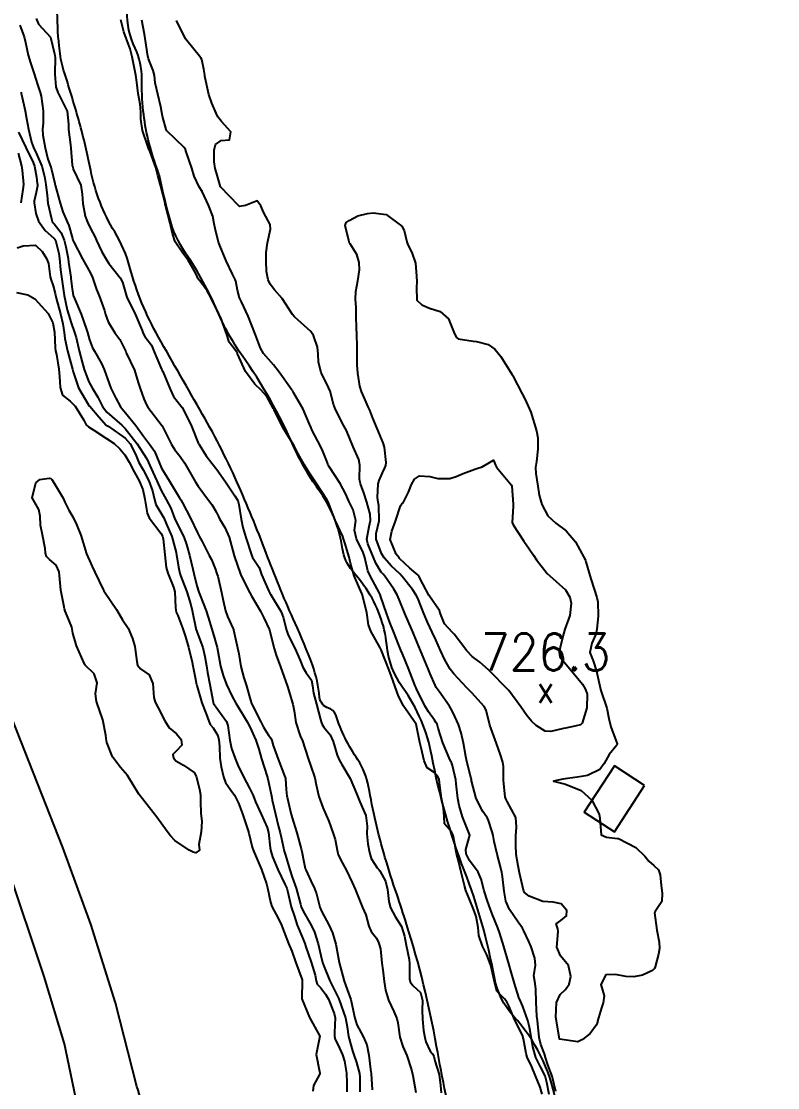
# Model space of a CAD drawing. Header units: metres. Extents: x 318500 to 325275, y 7408834 to 7428799.
# Drawn here: x 322122 to 322204.1, y 7417713.9 to 7417829.7 of the extents above; entities that cross this region are included whole.
import ezdxf
from ezdxf.enums import TextEntityAlignment as Align

# ---------------------------------------------------------------- set-up
doc = ezdxf.new("R2010")
doc.units = ezdxf.units.M
doc.header["$MEASUREMENT"] = 0
for name, color, linetype in [('Curvas de Nivel 1m', 11, 'Continuous'), ('Curvas de Nivel 5m', 15, 'Continuous'), ('Edificações', 30, 'Continuous'), ('Hidrografia', 140, 'Continuous'), ('Linha Férrea', 20, 'Continuous'), ('Pontos Cotados', 45, 'Continuous'), ('Vias Primárias', 230, 'Continuous')]:
    doc.layers.add(name, color=color, linetype=linetype)
doc.styles.add('Style-STANDARD', font='STANDARD.shx')

# ---------------------------------------------------------------- blocks, each defined once
blk = doc.blocks.new('ELVTXT_21')
at = {"layer": 'Pontos Cotados', "linetype": 'Continuous', "style": 'Style-STANDARD'}
for s, height, p in [('726.3', 4, (0, 4)), ('x', 3, (0, 0))]:
    blk.add_text(s, height=height, dxfattribs=at).set_placement(p, align=Align.MIDDLE_CENTER)

msp = doc.modelspace()

# ---------------------------------------------------------------- linework, layer by layer
at = {"layer": 'Curvas de Nivel 1m', "flags": 128}
for points, elevation in [([(322121.83, 7417829.26), (322122.27, 7417828), (322122.42, 7417827.38), (322122.71, 7417826), (322122.96, 7417825.18), (322123.37, 7417823.99), (322123.74, 7417822.83), (322124.02, 7417821.98), (322124.13, 7417821.57), (322124.36, 7417819.97), (322124.34, 7417818.63), (322124.29, 7417817.97), (322124.32, 7417817.32), (322124.55, 7417815.97), (322124.85, 7417814.74), (322125.14, 7417813.96), (322125.25, 7417813.59), (322125.6, 7417812.08), (322125.63, 7417811.98), (322125.64, 7417811.95), (322125.65, 7417811.9), (322126.19, 7417809.94), (322126.48, 7417809.01), (322126.95, 7417807.93), (322127.12, 7417807.51), (322127.52, 7417806.13), (322127.58, 7417805.92), (322127.65, 7417805.78), (322128.61, 7417803.91), (322129.47, 7417802.37), (322129.69, 7417801.9), (322130.14, 7417800.59), (322130.43, 7417799.89), (322131, 7417798.29), (322131.13, 7417797.87), (322131.4, 7417797.06), (322132.12, 7417795.86), (322132.66, 7417795.14), (322133.31, 7417793.84), (322133.36, 7417793.72), (322134.27, 7417791.83), (322134.67, 7417790.47), (322134.86, 7417789.82), (322135.29, 7417788.7), (322135.55, 7417788.08), (322135.71, 7417787.81), (322137.25, 7417785.79), (322138.26, 7417783.77), (322138.64, 7417783.19), (322139.21, 7417782.46), (322139.68, 7417781.76), (322140.42, 7417780.51), (322140.85, 7417779.74), (322141.16, 7417779.25), (322142.3, 7417777.72), (322142.65, 7417777.23), (322143.13, 7417776.44), (322143.36, 7417775.94), (322143.48, 7417775.7), (322144.06, 7417774.75), (322144.54, 7417773.69), (322145.06, 7417771.68), (322145.77, 7417769.67), (322146.49, 7417768.2), (322146.77, 7417767.66), (322147, 7417767.25), (322147.94, 7417765.65), (322148.28, 7417764.94), (322148.91, 7417763.63), (322148.96, 7417763.46), (322149.41, 7417761.62), (322149.64, 7417760.9), (322150.09, 7417759.61), (322150.31, 7417759.02), (322150.84, 7417757.6), (322150.88, 7417757.49), (322151.43, 7417755.59), (322151.58, 7417754.85), (322151.76, 7417753.59), (322152.24, 7417752.15), (322152.48, 7417751.58), (322152.79, 7417750.7), (322153.16, 7417749.57), (322153.36, 7417748.97), (322153.82, 7417747.56), (322153.99, 7417746.82), (322154.27, 7417745.56), (322154.7, 7417744.37), (322155.07, 7417743.54), (322155.34, 7417742.89), (322155.83, 7417741.53), (322156.02, 7417740.89), (322156.3, 7417739.53), (322156.38, 7417739.26), (322156.63, 7417738.73), (322157.25, 7417737.51), (322157.9, 7417736.21), (322158.22, 7417735.5), (322158.58, 7417734.58), (322159.01, 7417733.49), (322159.35, 7417732.69), (322159.7, 7417731.48), (322159.95, 7417730.9), (322160.52, 7417730.16), (322160.74, 7417729.7), (322160.83, 7417729.47), (322160.96, 7417729.01), (322161.11, 7417727.46), (322161.2, 7417726.73), (322161.37, 7417725.46), (322161.5, 7417724.52), (322161.84, 7417723.45), (322162.41, 7417722.23), (322162.72, 7417721.44), (322162.83, 7417721), (322163.04, 7417719.43), (322163.37, 7417718.42), (322163.81, 7417717.43), (322164.33, 7417715.88), (322164.43, 7417715.42), (322164.45, 7417715.28), (322164.78, 7417713.41)], 722), ([(322123.57, 7417829.98), (322123.83, 7417829.38), (322125.13, 7417827.96), (322125.59, 7417826.15), (322125.62, 7417825.95), (322125.64, 7417825.81), (322125.6, 7417823.95), (322125.74, 7417822.58), (322125.93, 7417821.95), (322126.21, 7417821.45), (322126.94, 7417819.94), (322127.08, 7417818.54), (322127.08, 7417817.94), (322127.31, 7417816.27), (322127.35, 7417815.92), (322127.48, 7417814.07), (322127.52, 7417813.92), (322127.55, 7417813.85), (322127.62, 7417813.63), (322128.43, 7417811.91), (322128.58, 7417810.91), (322128.65, 7417809.91), (322128.91, 7417808.54), (322129.15, 7417807.9), (322129.53, 7417807.13), (322129.95, 7417806.32), (322130.15, 7417805.89), (322130.73, 7417804.66), (322131.17, 7417803.87), (322131.48, 7417803.42), (322132.71, 7417801.85), (322132.97, 7417801.36), (322133.4, 7417799.84), (322133.44, 7417799.75), (322134.37, 7417797.83), (322135.09, 7417796.12), (322135.19, 7417795.82), (322135.38, 7417795.47), (322136.11, 7417794.55), (322136.41, 7417793.8), (322137.2, 7417791.93), (322137.27, 7417791.79), (322137.33, 7417791.69), (322138.12, 7417789.78), (322138.5, 7417788.98), (322139.28, 7417787.95), (322139.43, 7417787.76), (322139.64, 7417787.39), (322140.46, 7417785.75), (322141.22, 7417783.82), (322141.26, 7417783.74), (322142.02, 7417782.54), (322142.65, 7417781.72), (322143.19, 7417781.03), (322144.14, 7417779.7), (322145.15, 7417778.19), (322145.46, 7417777.68), (322145.58, 7417777.23), (322145.84, 7417775.67), (322146.03, 7417774.75), (322146.34, 7417773.67), (322146.94, 7417771.79), (322146.98, 7417771.66), (322147.06, 7417771.49), (322147.79, 7417770.39), (322148.06, 7417769.64), (322148.83, 7417767.82), (322148.94, 7417767.63), (322149.01, 7417767.52), (322150.16, 7417765.61), (322150.38, 7417765.02), (322150.74, 7417763.6), (322150.95, 7417763.05), (322151.7, 7417761.59), (322152.27, 7417760.23), (322152.53, 7417759.58), (322152.89, 7417758.96), (322153.47, 7417758.16), (322153.58, 7417757.57), (322153.68, 7417756.76), (322154, 7417755.56), (322154.46, 7417753.92), (322154.55, 7417753.55), (322154.62, 7417753.35), (322154.82, 7417753.06), (322155.49, 7417752.23), (322155.82, 7417751.53), (322156.26, 7417750.04), (322156.46, 7417749.52), (322156.76, 7417749.01), (322157.67, 7417747.51), (322158.36, 7417745.87), (322158.49, 7417745.5), (322158.71, 7417744.98), (322159.36, 7417743.49), (322159.51, 7417742.33), (322159.48, 7417741.49), (322159.59, 7417740.42), (322159.77, 7417739.48), (322159.96, 7417738.81), (322160.61, 7417737.8), (322160.77, 7417737.62), (322160.89, 7417737.47), (322161.5, 7417736.36), (322161.73, 7417735.45), (322161.87, 7417734.15), (322162.04, 7417733.45), (322162.55, 7417732.52), (322163.22, 7417731.43), (322163.56, 7417730.39), (322163.76, 7417729.43), (322164.06, 7417727.85), (322164.09, 7417727.42), (322164.11, 7417725.77), (322164.17, 7417725.42), (322164.45, 7417725.02), (322165.3, 7417724.26), (322165.51, 7417723.4), (322165.47, 7417722.35), (322165.5, 7417721.4), (322165.64, 7417720.15), (322165.76, 7417719.4), (322165.88, 7417718.91), (322166.36, 7417717.9), (322166.59, 7417717.63), (322166.73, 7417717.38), (322166.85, 7417716.87), (322167.32, 7417715.37), (322167.48, 7417714.19), (322167.54, 7417713.37)], 721), ([(322178.5, 7417713.23), (322178.3, 7417714.01), (322177.77, 7417715.24), (322177.37, 7417716.21), (322176.88, 7417717.25), (322176.75, 7417717.65), (322176.49, 7417719.26), (322176.38, 7417719.65), (322175.52, 7417721.27), (322174.88, 7417722.82), (322174.67, 7417723.28), (322174.43, 7417723.59), (322173.59, 7417724.44), (322173.35, 7417725.3), (322173.05, 7417726.72), (322172.88, 7417727.3), (322172.5, 7417728.35), (322172.02, 7417729.32), (322171.64, 7417730.45), (322171.56, 7417731.32), (322171.34, 7417732.54), (322171.06, 7417733.33), (322170.58, 7417734.49), (322170.23, 7417735.34), (322170.06, 7417735.88), (322169.72, 7417737.35), (322169.42, 7417738.56), (322169.21, 7417739.35), (322168.87, 7417741.16), (322168.84, 7417741.36), (322168.67, 7417741.7), (322167.9, 7417742.59), (322167.87, 7417743.37), (322167.8, 7417744.27), (322167.56, 7417745.38), (322167.39, 7417746.73), (322167.31, 7417747.38), (322167.16, 7417747.79), (322166.76, 7417748.19), (322166.02, 7417748.66), (322165.69, 7417749.41), (322165.38, 7417750.82), (322165.23, 7417751.41), (322164.83, 7417753.42), (322163.42, 7417755.43), (322162.87, 7417756.55), (322162.55, 7417757.44), (322162.11, 7417758.67), (322161.81, 7417759.46), (322161.11, 7417761.28), (322161.04, 7417761.47), (322160.93, 7417761.7), (322159.9, 7417763.49), (322159.66, 7417764.19), (322159.46, 7417765.49), (322159.01, 7417767.41), (322158.98, 7417767.5), (322158.94, 7417767.57), (322158.09, 7417769.51), (322157.69, 7417770.88), (322157.54, 7417771.52), (322157.08, 7417773.07), (322156.96, 7417773.4), (322156.93, 7417773.52), (322156.86, 7417773.76), (322156.03, 7417775.54), (322155.77, 7417776.18), (322155.26, 7417777.55), (322155.14, 7417777.8), (322153.97, 7417779.57), (322153.19, 7417780.75), (322152.67, 7417781.59), (322152, 7417782.81), (322151.58, 7417783.6), (322151.23, 7417784.2), (322150.36, 7417785.61), (322149.4, 7417787.51), (322149.34, 7417787.63), (322149.32, 7417787.67), (322149.28, 7417787.76), (322148.62, 7417788.96), (322148.01, 7417789.65), (322147.31, 7417790.31), (322146.32, 7417791.67), (322145.45, 7417793.58), (322145.42, 7417793.68), (322145.36, 7417793.77), (322144.55, 7417794.87), (322144.27, 7417795.7), (322143.62, 7417797.49), (322143.52, 7417797.71), (322143.41, 7417797.95), (322142.54, 7417799.72), (322142.15, 7417800.43), (322141.46, 7417801.38), (322141.18, 7417801.74), (322140.9, 7417802.31), (322140.09, 7417803.75), (322139.5, 7417804.51), (322138.68, 7417805.77), (322138.4, 7417806.65), (322138.14, 7417807.78), (322137.62, 7417809.74), (322137.6, 7417809.79), (322137.57, 7417809.97), (322137.1, 7417811.8), (322136.78, 7417812.97), (322136.56, 7417813.81), (322135.95, 7417815.51), (322135.82, 7417815.82), (322135.66, 7417816.26), (322135.13, 7417817.83), (322134.94, 7417819.08), (322134.95, 7417819.83), (322134.86, 7417820.68), (322134.65, 7417821.84), (322134.5, 7417823.09), (322134.39, 7417823.84), (322134.29, 7417824.37), (322134.02, 7417825.85), (322133.79, 7417826.71), (322133.37, 7417827.85), (322133.11, 7417828.56), (322132.77, 7417829.86)], 721), ([(322179.25, 7417713.22), (322179.02, 7417714.51), (322178.81, 7417715.22), (322178.33, 7417716.21), (322177.83, 7417717.24), (322177.5, 7417718.38), (322177.34, 7417719.25), (322177.12, 7417720.52), (322176.95, 7417721.25), (322176.42, 7417722.75), (322176.18, 7417723.26), (322175.98, 7417723.72), (322175.49, 7417725.27), (322175.1, 7417726.64), (322174.93, 7417727.28), (322174.5, 7417728.78), (322174.35, 7417729.28), (322173.91, 7417730.67), (322173.7, 7417731.29), (322173.13, 7417732.72), (322172.89, 7417733.3), (322172.57, 7417734.19), (322172.22, 7417735.32), (322171.88, 7417736.59), (322171.54, 7417737.33), (322170.63, 7417738.6), (322170.26, 7417739.34), (322170.2, 7417739.79), (322170.67, 7417741.34), (322169.85, 7417743.35), (322169.49, 7417744.57), (322169.35, 7417745.35), (322169.18, 7417746.92), (322169.12, 7417747.36), (322168.77, 7417748.9), (322168.65, 7417749.24), (322168.6, 7417749.36), (322168.4, 7417749.74), (322167.73, 7417751.38), (322167.23, 7417752.98), (322167.09, 7417753.39), (322167.01, 7417753.56), (322166.83, 7417753.82), (322166.18, 7417754.74), (322165.77, 7417755.41), (322164.88, 7417757.22), (322164.79, 7417757.42), (322164.73, 7417757.57), (322163.99, 7417759.43), (322163.34, 7417761.02), (322163.17, 7417761.44), (322162.94, 7417761.98), (322162.35, 7417763.45), (322161.96, 7417764.45), (322161.6, 7417765.46), (322161.01, 7417767.24), (322160.93, 7417767.47), (322160.86, 7417767.63), (322159.83, 7417769.49), (322159.6, 7417770.05), (322159.27, 7417771.5), (322159.07, 7417772.04), (322158.35, 7417773.51), (322158.15, 7417774.46), (322158.27, 7417775.51), (322157.98, 7417776.66), (322157.57, 7417777.52), (322157.15, 7417778.43), (322156.58, 7417779.53), (322155.43, 7417781.31), (322155.28, 7417781.55), (322155.25, 7417781.6), (322155.2, 7417781.77), (322154.71, 7417783.05), (322154.43, 7417783.56), (322153.55, 7417785.27), (322153.42, 7417785.58), (322153.26, 7417785.98), (322152.55, 7417787.59), (322151.56, 7417789.34), (322151.39, 7417789.6), (322151.3, 7417789.74), (322149.96, 7417791.62), (322149.34, 7417792.42), (322148.27, 7417793.65), (322147.92, 7417794.21), (322147.38, 7417795.66), (322146.61, 7417797.67), (322145.87, 7417799.24), (322145.67, 7417799.68), (322145.45, 7417800.51), (322145.25, 7417801.47), (322145.18, 7417801.68), (322144.9, 7417802.26), (322144.22, 7417803.7), (322143.51, 7417805.34), (322143.39, 7417805.71), (322143.03, 7417807.21), (322142.92, 7417807.72), (322142.75, 7417808.53), (322142.3, 7417809.73), (322141.59, 7417811.2), (322141.28, 7417811.74), (322140.75, 7417812.89), (322140.48, 7417813.76), (322139.88, 7417815.54), (322139.79, 7417815.77), (322139.65, 7417816.01), (322137.77, 7417817.79), (322137.68, 7417817.95), (322137.31, 7417819.41), (322137.23, 7417819.8), (322137.1, 7417820.41), (322136.78, 7417821.8), (322136.52, 7417823.03), (322136.43, 7417823.81), (322136.3, 7417824.35), (322135.78, 7417825.62), (322135.74, 7417825.78), (322135.73, 7417825.82), (322135.72, 7417825.89), (322135.43, 7417827.83), (322135.34, 7417828.3), (322135.07, 7417829.83)], 722), ([(322179.98, 7417713.52), (322179.6, 7417715.21), (322179.13, 7417716.42), (322178.87, 7417717.22), (322178.76, 7417717.63), (322178.36, 7417718.65), (322178.24, 7417719.11), (322178.22, 7417719.23), (322178.19, 7417719.41), (322177.98, 7417721.24), (322177.92, 7417721.72), (322177.86, 7417723.24), (322177.83, 7417724.63), (322177.73, 7417725.24), (322177.61, 7417726.09), (322177.77, 7417727.24), (322177.72, 7417728.02), (322177.3, 7417729.25), (322177.07, 7417729.81), (322176.53, 7417730.97), (322176.36, 7417731.26), (322175.89, 7417731.92), (322174.94, 7417733.28), (322174.57, 7417734.18), (322174.37, 7417735.28), (322174.19, 7417736.87), (322174.12, 7417737.29), (322173.99, 7417737.92), (322173.63, 7417739.3), (322173.28, 7417740.68), (322173.17, 7417741.3), (322173.08, 7417741.71), (322172.69, 7417742.94), (322172.57, 7417743.2), (322172.5, 7417743.31), (322172.08, 7417743.94), (322171.34, 7417745.33), (322170.85, 7417747.24), (322170.84, 7417747.34), (322170.82, 7417747.41), (322170.75, 7417747.64), (322170.34, 7417749.34), (322170.23, 7417749.9), (322169.97, 7417751.35), (322169.7, 7417752.47), (322169.42, 7417753.35), (322168.84, 7417754.64), (322168.6, 7417755.12), (322168.45, 7417755.37), (322167.32, 7417756.94), (322167.01, 7417757.39), (322166.88, 7417757.62), (322166.36, 7417758.86), (322166.14, 7417759.4), (322165.77, 7417760.27), (322165.29, 7417761.41), (322164.94, 7417762.27), (322164.46, 7417763.43), (322164.07, 7417764.33), (322163.6, 7417765.43), (322163, 7417766.94), (322162.77, 7417767.44), (322162.41, 7417768.06), (322161.43, 7417769.46), (322161.25, 7417769.68), (322161.04, 7417769.91), (322160.44, 7417770.87), (322160.2, 7417771.48), (322159.59, 7417772.98), (322159.49, 7417773.49), (322159.73, 7417774.87), (322159.86, 7417775.49), (322159.82, 7417776.19), (322159.49, 7417777.49), (322159.16, 7417778.5), (322158.78, 7417779.5), (322158.67, 7417780.01), (322158.72, 7417781.5), (322158.59, 7417782.12), (322157.99, 7417783.51), (322157.25, 7417785.26), (322157.13, 7417785.52), (322156.98, 7417785.79), (322156.08, 7417787.54), (322155.87, 7417788.13), (322155.49, 7417789.55), (322155.31, 7417789.96), (322154.5, 7417791.56), (322154.24, 7417792.68), (322154.19, 7417793.57), (322154.11, 7417794.31), (322153.69, 7417795.58), (322153.39, 7417796.01), (322151.62, 7417797.6), (322151.41, 7417797.86), (322150.27, 7417799.62), (322149.45, 7417800.55), (322148.97, 7417801.16), (322148.76, 7417801.64), (322148.57, 7417802.54), (322148.55, 7417803.64), (322148.56, 7417804.58), (322148.68, 7417805.64), (322149.01, 7417807.12), (322148.97, 7417807.64), (322148.3, 7417808.91), (322147.97, 7417809.65), (322147.58, 7417810.22), (322147.2, 7417810.05), (322146.32, 7417809.68), (322145.66, 7417809.6), (322145.57, 7417809.65), (322145.53, 7417809.69), (322143.6, 7417811.71), (322143.15, 7417813.25), (322143.01, 7417813.72), (322142.92, 7417814.44), (322142.92, 7417815.72), (322143.06, 7417816.31), (322143.67, 7417816.74), (322144.56, 7417816.81), (322144.71, 7417817.7), (322143.69, 7417818.83), (322143.3, 7417819.32), (322143.11, 7417819.72), (322142.65, 7417820.79), (322142.34, 7417821.73), (322141.94, 7417823.56), (322141.91, 7417823.74), (322141.89, 7417823.86), (322141.77, 7417824.51), (322141.56, 7417825.53), (322141.46, 7417825.74), (322139.81, 7417827.77), (322138.83, 7417829.78)], 723), ([(322121.92, 7417822.01), (322121.99, 7417821.75), (322122.41, 7417819.99), (322122.55, 7417819.14), (322122.74, 7417817.99), (322123.08, 7417816.57), (322123.3, 7417815.98), (322123.64, 7417815.31), (322124.21, 7417813.97), (322124.49, 7417812.85), (322124.65, 7417811.96), (322124.77, 7417810.77), (322124.84, 7417809.96), (322125.24, 7417808.26), (322125.34, 7417807.95), (322125.42, 7417807.83), (322125.54, 7417807.71), (322126.31, 7417806.72), (322126.62, 7417805.93), (322126.79, 7417805.21), (322127.05, 7417803.93), (322127.11, 7417803.55), (322127.34, 7417801.92), (322127.35, 7417801.82), (322127.45, 7417800.9), (322127.62, 7417799.92), (322127.73, 7417799.62), (322128.46, 7417797.91), (322129.06, 7417796.23), (322129.15, 7417795.9), (322129.37, 7417795.1), (322129.71, 7417794.24), (322129.91, 7417793.89), (322130.67, 7417792.55), (322130.98, 7417791.88), (322131.32, 7417790.89), (322131.7, 7417789.86), (322132.22, 7417788.79), (322132.75, 7417787.85), (322133.27, 7417787.2), (322134.39, 7417785.83), (322135.23, 7417784.65), (322135.9, 7417783.81), (322136.44, 7417783.03), (322136.93, 7417781.79), (322137.19, 7417781.18), (322138.05, 7417779.78), (322139.14, 7417777.98), (322139.27, 7417777.76), (322139.47, 7417777.42), (322140.33, 7417775.75), (322141.1, 7417774.18), (322141.32, 7417773.74), (322141.59, 7417773.22), (322142.38, 7417771.72), (322142.6, 7417771.26), (322143.04, 7417770.18), (322143.17, 7417769.84), (322143.21, 7417769.71), (322143.29, 7417769.45), (322143.71, 7417767.7), (322143.88, 7417766.82), (322144.13, 7417765.69), (322144.36, 7417765.08), (322144.96, 7417763.74), (322144.99, 7417763.68), (322145.01, 7417763.63), (322145.45, 7417761.67), (322145.58, 7417761.02), (322145.81, 7417759.67), (322146.12, 7417758.44), (322146.37, 7417757.67), (322146.86, 7417756.01), (322146.94, 7417755.66), (322147.02, 7417755.49), (322147.96, 7417753.64), (322148.25, 7417753.08), (322148.81, 7417752.21), (322149.07, 7417751.89), (322149.18, 7417751.62), (322149.32, 7417751.1), (322149.85, 7417749.61), (322150.53, 7417747.81), (322150.6, 7417747.6), (322150.63, 7417747.49), (322150.73, 7417746.3), (322150.8, 7417745.6), (322150.82, 7417745.49), (322151.25, 7417743.59), (322151.5, 7417742.77), (322151.89, 7417741.59), (322152.36, 7417739.87), (322152.42, 7417739.58), (322152.62, 7417738.47), (322152.78, 7417737.75), (322152.85, 7417737.58), (322153.41, 7417736.39), (322153.79, 7417735.56), (322154, 7417734.98), (322154.38, 7417733.55), (322154.55, 7417733.1), (322155.4, 7417731.54), (322155.75, 7417730.76), (322156.12, 7417729.53), (322156.48, 7417727.52), (322157.01, 7417725.51), (322157.35, 7417724.6), (322157.74, 7417723.51), (322158.11, 7417721.8), (322158.17, 7417721.5), (322158.39, 7417720.78), (322159.07, 7417719.49), (322159.49, 7417718.61), (322159.69, 7417717.48), (322159.87, 7417715.93), (322159.93, 7417715.48), (322160.05, 7417713.72)], 723), ([(322121.67, 7417817.64), (322122.46, 7417815.99), (322123.25, 7417814.36), (322123.39, 7417813.98), (322123.61, 7417812.76), (322123.7, 7417812.08), (322123.72, 7417811.98), (322123.72, 7417811.85), (322123.59, 7417811.12), (322123.38, 7417810.18), (322123.37, 7417809.98), (322123.55, 7417808.83), (322123.83, 7417807.98), (322124.55, 7417806.98), (322125.52, 7417806.17), (322125.63, 7417806.06), (322125.67, 7417805.95), (322126.04, 7417804.48), (322126.13, 7417803.94), (322126.23, 7417802.7), (322126.33, 7417801.94), (322126.48, 7417800.96), (322126.64, 7417799.93), (322126.97, 7417798.37), (322127.09, 7417797.92), (322127.4, 7417796.95), (322127.76, 7417795.92), (322127.93, 7417795.36), (322128.27, 7417793.91), (322128.57, 7417792.68), (322128.8, 7417791.91), (322129.31, 7417790.56), (322129.68, 7417789.89), (322130.29, 7417788.88), (322130.8, 7417787.88), (322131.27, 7417787.25), (322132.87, 7417785.85), (322133.24, 7417785.48), (322134.55, 7417783.83), (322135.21, 7417782.81), (322135.59, 7417782.2), (322135.79, 7417781.81), (322136.25, 7417780.74), (322136.69, 7417779.8), (322137.15, 7417778.76), (322137.68, 7417777.78), (322138.19, 7417776.84), (322138.61, 7417775.77), (322139.1, 7417774.71), (322139.6, 7417773.75), (322139.91, 7417772.92), (322140.22, 7417771.75), (322140.58, 7417770.21), (322140.69, 7417769.74), (322141.02, 7417768.43), (322141.23, 7417767.74), (322141.37, 7417767.37), (322142.02, 7417765.72), (322142.26, 7417765.01), (322142.65, 7417763.71), (322142.95, 7417762.73), (322143.22, 7417761.71), (322143.3, 7417761.33), (322143.6, 7417759.7), (322143.88, 7417758.68), (322144.26, 7417757.69), (322144.86, 7417756.41), (322145.26, 7417755.68), (322145.95, 7417754.55), (322146.49, 7417753.66), (322146.81, 7417753.04), (322147.23, 7417752.08), (322147.42, 7417751.65), (322147.75, 7417750.68), (322148.03, 7417749.64), (322148.66, 7417747.71), (322148.69, 7417747.63), (322148.7, 7417747.59), (322148.74, 7417747.47), (322149.06, 7417745.96), (322149.11, 7417745.62), (322149.19, 7417745.15), (322149.55, 7417743.62), (322149.86, 7417742.42), (322150.07, 7417741.61), (322150.17, 7417741.13), (322150.51, 7417739.6), (322150.63, 7417739.19), (322151.12, 7417737.59), (322151.38, 7417736.81), (322151.81, 7417735.59), (322152.26, 7417733.88), (322152.35, 7417733.58), (322152.55, 7417733.1), (322153.43, 7417731.57), (322153.78, 7417730.82), (322154.18, 7417729.55), (322154.49, 7417728.29), (322154.67, 7417727.55), (322154.76, 7417727.26), (322155.47, 7417725.53), (322155.8, 7417724.88), (322156.43, 7417723.58), (322156.45, 7417723.52), (322156.47, 7417723.48), (322157.15, 7417721.51), (322157.35, 7417720.55), (322157.48, 7417719.51), (322157.93, 7417717.93), (322158.08, 7417717.5), (322158.34, 7417716.69), (322158.67, 7417715.49), (322158.72, 7417715.09), (322158.71, 7417713.49)], 724), ([(322121.44, 7417800.27), (322122.7, 7417799.99), (322123.43, 7417799.57), (322124.9, 7417797.96), (322125.4, 7417796.97), (322125.56, 7417795.95), (322125.65, 7417794.24), (322125.7, 7417793.94), (322125.79, 7417793.51), (322126.04, 7417791.94), (322126.13, 7417791.12), (322126.19, 7417789.94), (322126.46, 7417789.11), (322127.29, 7417788.45), (322127.81, 7417787.91), (322128.75, 7417786.41), (322129.03, 7417785.9), (322129.25, 7417785.67), (322129.83, 7417785.3), (322131.23, 7417784.42), (322132.05, 7417783.86), (322132.66, 7417783.3), (322133.21, 7417782.64), (322133.67, 7417781.84), (322134.24, 7417780.78), (322134.75, 7417779.82), (322135.16, 7417778.86), (322135.39, 7417777.82), (322135.63, 7417776.32), (322135.86, 7417775.81), (322137.1, 7417774.15), (322137.29, 7417773.79), (322137.36, 7417773.51), (322137.54, 7417771.78), (322137.69, 7417770.42), (322137.86, 7417769.78), (322138.5, 7417768.29), (322138.64, 7417767.77), (322138.7, 7417766.05), (322138.73, 7417765.76), (322138.79, 7417765.57), (322138.97, 7417765.18), (322139.51, 7417763.75), (322139.81, 7417762.89), (322140.13, 7417761.75), (322140.51, 7417760.14), (322140.59, 7417759.74), (322140.89, 7417758.29), (322140.97, 7417757.82), (322140.98, 7417757.74), (322141.01, 7417757.61), (322141.56, 7417755.73), (322142.03, 7417754.52), (322142.31, 7417753.72), (322142.47, 7417753.37), (322142.81, 7417752.99), (322143.3, 7417752.19), (322143.42, 7417751.7), (322143.47, 7417751.02), (322143.52, 7417749.7), (322143.68, 7417748.77), (322143.93, 7417747.69), (322144.12, 7417747.08), (322144.73, 7417746.25), (322145.13, 7417745.68), (322145.54, 7417744.83), (322145.98, 7417743.67), (322146.62, 7417741.7), (322146.63, 7417741.66), (322146.66, 7417741.56), (322147.04, 7417740.05), (322147.18, 7417739.65), (322147.62, 7417738.65), (322148.03, 7417737.64), (322148.59, 7417736.08), (322148.7, 7417735.63), (322149.01, 7417734.07), (322149.18, 7417733.62), (322149.89, 7417732.26), (322150.2, 7417731.6), (322150.52, 7417730.81), (322150.99, 7417729.6), (322151.33, 7417728.75), (322151.74, 7417727.59), (322152.45, 7417725.67), (322152.46, 7417725.58), (322152.43, 7417723.58), (322153.26, 7417721.57), (322154.37, 7417719.55), (322153.96, 7417717.56), (322154.32, 7417715.72), (322154.38, 7417715.55), (322154.38, 7417715.49), (322154.32, 7417715.37), (322153.67, 7417714.19), (322153.6, 7417713.56)], 726)]:
    msp.add_lwpolyline(points, dxfattribs=dict(at, elevation=elevation))
for points, elevation in [([(322161.56, 7417808.71), (322163.28, 7417807.45), (322163.54, 7417807), (322163.83, 7417805.75), (322163.94, 7417805.44), (322164.36, 7417804.58), (322164.74, 7417803.43), (322164.87, 7417802.02), (322164.9, 7417801.43), (322164.85, 7417800.82), (322164.9, 7417799.43), (322165.43, 7417798.9), (322166.27, 7417798.57), (322167.42, 7417798.18), (322168.33, 7417797.38), (322168.98, 7417795.78), (322169.19, 7417795.37), (322169.38, 7417795.24), (322171, 7417794.97), (322171.38, 7417794.93), (322172.65, 7417794.6), (322173.37, 7417794.09), (322174.01, 7417793.3), (322175.22, 7417791.4), (322175.29, 7417791.29), (322175.33, 7417791.21), (322176.34, 7417789.27), (322176.65, 7417788.63), (322177.28, 7417787.26), (322177.9, 7417785.25), (322178.02, 7417784.47), (322178.04, 7417783.25), (322177.88, 7417781.92), (322177.78, 7417781.25), (322177.82, 7417780.62), (322178.04, 7417779.25), (322178.18, 7417778.27), (322178.48, 7417777.24), (322179.13, 7417776.02), (322179.98, 7417775.22), (322181.11, 7417774.39), (322182.13, 7417773.19), (322183.07, 7417771.46), (322183.17, 7417771.28), (322183.2, 7417771.18), (322183.24, 7417771.01), (322183.79, 7417769.17), (322184.14, 7417768.04), (322184.43, 7417767.16), (322184.53, 7417766.68), (322184.58, 7417765.16), (322184.45, 7417763.68), (322184.33, 7417763.16), (322183.91, 7417762.21), (322183.67, 7417761.17), (322184.04, 7417760.28), (322184.39, 7417759.16), (322184.82, 7417757.21), (322184.84, 7417757.15), (322184.88, 7417757.06), (322185.51, 7417755.14), (322185.73, 7417754.02), (322185.96, 7417753.13), (322186.64, 7417751.28), (322186.6, 7417751.12), (322185.79, 7417750.12), (322185.22, 7417749.14), (322184.76, 7417748.48), (322183.43, 7417747.84), (322182.76, 7417747.72), (322182.3, 7417747.64), (322180.75, 7417747.42), (322179.75, 7417747.22), (322180.75, 7417746.96), (322181.04, 7417746.9), (322182.74, 7417746.21), (322183.88, 7417745.16), (322184.7, 7417743.63), (322184.77, 7417743.15), (322184.92, 7417741.4), (322185.48, 7417741.14), (322186.67, 7417741.01), (322186.8, 7417740.99), (322188.65, 7417740.03), (322189.64, 7417739.08), (322190.09, 7417738.54), (322190.63, 7417738.07), (322191.14, 7417737.58), (322191.32, 7417737.06), (322191.43, 7417735.89), (322191.54, 7417735.06), (322191.49, 7417734.15), (322190.75, 7417733.07), (322190.69, 7417732.93), (322190.93, 7417731.06), (322191.2, 7417729.74), (322191.24, 7417729.06), (322191.14, 7417728.42), (322190.76, 7417727.07), (322190.68, 7417726.87), (322190.47, 7417726.66), (322189.39, 7417726.16), (322188.46, 7417725.96), (322187.57, 7417726.01), (322186.47, 7417726.23), (322185.4, 7417726.2), (322184.86, 7417725.14), (322185.23, 7417723.93), (322185.14, 7417723.14), (322184.93, 7417722.63), (322184.52, 7417721.15), (322184.5, 7417721.05), (322184.39, 7417720.78), (322183.71, 7417719.83), (322182.87, 7417719.17), (322182.37, 7417718.93), (322180.37, 7417719.2), (322180.04, 7417721.21), (322180, 7417721.61), (322180.07, 7417723.21), (322180.44, 7417724.07), (322181.02, 7417724.62), (322181.43, 7417725.19), (322181.63, 7417726.02), (322181.35, 7417727.19), (322180.5, 7417728.24), (322180.1, 7417729.21), (322180.23, 7417730.91), (322180.22, 7417731.2), (322180.01, 7417731.73), (322180.54, 7417732.1), (322181.14, 7417732.61), (322181.19, 7417733.19), (322180.57, 7417733.91), (322179.68, 7417734.1), (322178.57, 7417734.16), (322177.1, 7417734.73), (322176.59, 7417735.12), (322176.5, 7417735.26), (322176.46, 7417735.39), (322176.03, 7417737.27), (322175.88, 7417738.01), (322175.69, 7417739.27), (322175.63, 7417740.3), (322175.65, 7417741.27), (322175.72, 7417742.23), (322175.64, 7417743.27), (322174.72, 7417745.02), (322174.57, 7417745.28), (322174.5, 7417745.5), (322174.3, 7417747.29), (322174.29, 7417748.81), (322174.24, 7417749.29), (322173.99, 7417750.09), (322173.56, 7417751.3), (322172.83, 7417753.31), (322172.44, 7417754.91), (322172.22, 7417755.32), (322170.87, 7417756.8), (322170.33, 7417757.35), (322168.9, 7417758.87), (322168.53, 7417759.37), (322167.94, 7417760.39), (322167.46, 7417761.38), (322166.95, 7417762.56), (322166.57, 7417763.4), (322166.06, 7417764.49), (322165.67, 7417765.41), (322165, 7417767.08), (322164.84, 7417767.42), (322164.43, 7417768.01), (322163.32, 7417769.44), (322163.04, 7417769.72), (322162.16, 7417770.56), (322161.35, 7417771.47), (322161.07, 7417771.91), (322160.48, 7417773.48), (322160.5, 7417774.08), (322160.8, 7417775.47), (322160.78, 7417777.12), (322160.71, 7417777.48), (322160.62, 7417778.01), (322160.72, 7417779.48), (322160.8, 7417779.85), (322161.19, 7417780.69), (322161.44, 7417781.22), (322161.52, 7417781.47), (322161.56, 7417781.82), (322161.38, 7417783.47), (322161.23, 7417783.95), (322160.6, 7417785.48), (322160.14, 7417786.61), (322159.79, 7417787.49), (322159.63, 7417787.85), (322159.29, 7417788.59), (322158.91, 7417789.5), (322158.72, 7417790.1), (322158.49, 7417791.51), (322158.44, 7417792.42), (322158.43, 7417793.51), (322158.42, 7417794.56), (322158.4, 7417795.51), (322158.36, 7417796.55), (322158.33, 7417797.52), (322158.31, 7417798.64), (322158.26, 7417799.52), (322158.29, 7417800.36), (322158.5, 7417801.51), (322158.66, 7417802.7), (322158.63, 7417803.51), (322158.38, 7417804.39), (322157.66, 7417805.53), (322157.61, 7417805.62), (322157.52, 7417805.89), (322157.13, 7417807.53), (322157.24, 7417807.84), (322157.55, 7417808.07), (322158.49, 7417808.59), (322159.56, 7417808.83), (322160.16, 7417808.89)], 724), ([(322125.01, 7417780.12), (322125.17, 7417780.07), (322125.28, 7417779.95), (322125.54, 7417779.57), (322126.51, 7417777.93), (322126.71, 7417777.5), (322127.13, 7417776.64), (322127.55, 7417775.92), (322127.95, 7417775.07), (322128.43, 7417773.91), (322129.06, 7417771.9), (322129.67, 7417770.51), (322129.95, 7417769.89), (322130.86, 7417768.02), (322130.94, 7417767.87), (322131.01, 7417767.76), (322132.31, 7417765.85), (322132.56, 7417765.43), (322132.97, 7417764.73), (322133.56, 7417763.83), (322134.06, 7417762.71), (322134.3, 7417761.83), (322134.52, 7417760.21), (322134.6, 7417759.82), (322134.9, 7417759.39), (322135.84, 7417758.76), (322136.26, 7417757.8), (322136.36, 7417756.3), (322136.52, 7417755.79), (322136.84, 7417755.17), (322137.55, 7417753.78), (322138.03, 7417752.99), (322138.81, 7417752.35), (322139.31, 7417751.75), (322139.4, 7417751.14), (322138.78, 7417750.48), (322138.42, 7417750.12), (322138.5, 7417749.76), (322138.76, 7417749.42), (322139.56, 7417748.95), (322140.75, 7417748.16), (322140.95, 7417747.74), (322141.33, 7417746.34), (322141.42, 7417745.73), (322141.43, 7417745.01), (322141.46, 7417743.73), (322141.56, 7417742.84), (322141.49, 7417741.73), (322141.24, 7417740.33), (322141.31, 7417739.73), (322140.93, 7417739.45), (322140.64, 7417739.52), (322140.19, 7417739.74), (322138.65, 7417740.77), (322138.17, 7417741.28), (322137.81, 7417741.77), (322136.68, 7417743.31), (322136.3, 7417743.8), (322134.72, 7417745.82), (322133.5, 7417747.83), (322132.75, 7417748.7), (322131.89, 7417749.85), (322131.24, 7417751.41), (322131.17, 7417751.86), (322131.15, 7417752.21), (322130.82, 7417753.87), (322130.14, 7417755.88), (322130.04, 7417756.7), (322130.2, 7417757.88), (322129.88, 7417758.88), (322128.9, 7417759.8), (322128.84, 7417759.9), (322128.78, 7417760.02), (322127.95, 7417761.91), (322127.58, 7417763.29), (322127.45, 7417763.92), (322126.97, 7417765.15), (322126.72, 7417765.67), (322126.65, 7417765.92), (322126.58, 7417766.33), (322126.28, 7417767.93), (322126.2, 7417768.76), (322126.09, 7417769.93), (322125.77, 7417770.66), (322125.05, 7417771.27), (322124.71, 7417771.61), (322124.61, 7417771.96), (322124.55, 7417772.48), (322124.26, 7417773.96), (322124.06, 7417775.01), (322124.01, 7417775.97), (322123.87, 7417776.71), (322123.14, 7417777.98), (322123.54, 7417779.6), (322123.99, 7417779.97)], 727)]:
    msp.add_lwpolyline(points, close=True, dxfattribs=dict(at, elevation=elevation))
at = {"layer": 'Curvas de Nivel 5m', "elevation": 725, "flags": 128}
for points in [[(322121.64, 7417815.38), (322121.98, 7417814), (322122.06, 7417813.55), (322122.2, 7417811.99), (322122.15, 7417811.44), (322121.93, 7417810)], [(322121.51, 7417805.12), (322122.19, 7417805.31), (322123.51, 7417805.39), (322124.23, 7417804.7), (322124.7, 7417803.96), (322124.91, 7417803.39), (322125.12, 7417801.96), (322125.19, 7417801.69), (322125.45, 7417800.99), (322125.64, 7417800.15), (322125.68, 7417799.95), (322125.75, 7417799.63), (322126.22, 7417797.94), (322126.49, 7417796.84), (322126.63, 7417795.93), (322126.71, 7417795.27), (322126.99, 7417793.93), (322127.34, 7417792.59), (322127.53, 7417791.92), (322127.61, 7417791.64), (322128.2, 7417789.91), (322129.28, 7417788.08), (322129.35, 7417787.97), (322129.41, 7417787.9), (322130.38, 7417786.77), (322131.17, 7417785.87), (322131.25, 7417785.81), (322131.39, 7417785.73), (322133.23, 7417784.46), (322133.78, 7417783.83), (322134.35, 7417782.69), (322134.72, 7417781.82), (322135.19, 7417781.01), (322135.82, 7417779.81), (322136.23, 7417778.73), (322136.44, 7417777.8), (322136.59, 7417777.25), (322137.13, 7417776.33), (322137.33, 7417775.99), (322137.43, 7417775.79), (322137.7, 7417775.19), (322138.31, 7417773.77), (322138.77, 7417772.05), (322138.82, 7417771.76), (322138.85, 7417771.55), (322139.05, 7417770.43), (322139.18, 7417769.76), (322139.25, 7417769.55), (322139.95, 7417767.75), (322140.37, 7417766.36), (322140.5, 7417765.74), (322140.9, 7417763.8), (322140.92, 7417763.74), (322140.96, 7417763.64), (322141.66, 7417761.73), (322141.9, 7417760.74), (322142.06, 7417759.72), (322142.19, 7417759.02), (322142.44, 7417757.72), (322142.78, 7417755.78), (322142.8, 7417755.71), (322142.85, 7417755.63), (322144.23, 7417753.69), (322144.39, 7417753.26), (322144.61, 7417751.68), (322144.79, 7417750.77), (322145.2, 7417749.68), (322145.49, 7417748.94), (322146.08, 7417747.67), (322146.73, 7417746.47), (322147.01, 7417745.94), (322147.13, 7417745.65), (322147.39, 7417744.97), (322148, 7417743.64), (322148.67, 7417742.18), (322148.82, 7417741.63), (322148.98, 7417739.97), (322149.04, 7417739.62), (322149.23, 7417739.02), (322149.8, 7417737.61), (322150.59, 7417736.03), (322150.78, 7417735.6), (322150.86, 7417735.32), (322151.28, 7417733.59), (322151.61, 7417732.53), (322151.93, 7417731.59), (322152.52, 7417730.15), (322152.69, 7417729.76), (322152.75, 7417729.58), (322152.86, 7417729.22), (322153.43, 7417727.57), (322153.87, 7417726.15), (322153.96, 7417725.56), (322154.08, 7417725.19), (322154.44, 7417724.81), (322155, 7417724.11), (322155.3, 7417723.54), (322155.93, 7417722.01), (322156.03, 7417721.53), (322155.96, 7417719.95), (322155.95, 7417719.53), (322156.02, 7417719.18), (322156.36, 7417718.56), (322156.83, 7417717.52), (322157.04, 7417716.81), (322157.27, 7417715.51), (322157.31, 7417714.5), (322157.32, 7417713.51)]]:
    msp.add_lwpolyline(points, dxfattribs=at)
msp.add_lwpolyline([(322173.42, 7417781.53), (322173.53, 7417781.31), (322175.17, 7417779.34), (322175.2, 7417779.28), (322175.2, 7417779.25), (322175.37, 7417777.28), (322175.37, 7417777.05), (322175.26, 7417775.28), (322175.34, 7417775.05), (322176.53, 7417773.27), (322177.08, 7417772.44), (322177.56, 7417771.73), (322177.88, 7417771.25), (322179.05, 7417769.77), (322179.65, 7417769.22), (322181.02, 7417767.97), (322181.49, 7417767.2), (322181.64, 7417766.55), (322181.5, 7417765.19), (322181.37, 7417764.81), (322180.97, 7417763.73), (322180.84, 7417763.33), (322180.8, 7417763.2), (322180.44, 7417761.71), (322180.35, 7417761.21), (322180.43, 7417760.72), (322180.92, 7417760.08), (322181.7, 7417759.19), (322182.89, 7417757.74), (322183.22, 7417757.17), (322183.37, 7417756.67), (322183.36, 7417755.17), (322182.83, 7417753.51), (322182.67, 7417753.34), (322182.03, 7417753.19), (322181.04, 7417752.98), (322180.83, 7417752.93), (322179.43, 7417752.61), (322178.82, 7417752.66), (322177.86, 7417753.24), (322177.33, 7417753.74), (322176.84, 7417754.36), (322176.2, 7417755.27), (322174.88, 7417757.04), (322174.67, 7417757.28), (322172.91, 7417759.09), (322172.69, 7417759.31), (322171.73, 7417760.14), (322170.92, 7417760.75), (322170.32, 7417761.35), (322168.96, 7417763.16), (322168.76, 7417763.36), (322167.91, 7417764.31), (322167.47, 7417765.38), (322167.36, 7417765.75), (322166.99, 7417766.25), (322166.22, 7417767.4), (322165.21, 7417769.25), (322165.15, 7417769.42), (322165.12, 7417769.5), (322165.04, 7417769.56), (322164.15, 7417770.33), (322163.06, 7417771.34), (322163.01, 7417771.39), (322162.97, 7417771.44), (322162.67, 7417771.84), (322162.01, 7417773.46), (322162.2, 7417774.36), (322162.6, 7417775.45), (322163.14, 7417777.1), (322163.27, 7417777.31), (322163.43, 7417777.44), (322164, 7417778.59), (322164.31, 7417779.43), (322164.63, 7417779.98), (322165.18, 7417780.34), (322166.32, 7417780.27), (322167.18, 7417780.07), (322168.49, 7417780.06), (322169.18, 7417780.27), (322169.93, 7417780.61), (322171.2, 7417781.08), (322171.4, 7417781.14), (322171.98, 7417781.33), (322173.21, 7417782.06)], close=True, dxfattribs=at)
at = {"layer": 'Edificações'}
msp.add_lwpolyline([(322189.62, 7417746.76), (322186.34, 7417748.89), (322183.06, 7417743.84), (322186.34, 7417741.7)], close=True, dxfattribs=at)
at = {"layer": 'Hidrografia'}
for points in [[(322169.13, 7417708.03, -0.010738), (322167.05, 7417718.42, 0.032665), (322163.79, 7417731.69, 0.005346), (322162.72, 7417734.97, -0.010443), (322161.44, 7417738.98, -0.028346), (322159.66, 7417746.62, 0.106069), (322158.49, 7417749.52, -0.069889), (322156.1, 7417754.4, 0.249849), (322155.31, 7417755.15, -0.309467), (322154.35, 7417756.3, 0.063718), (322153.56, 7417759.83, 0.019301), (322151.69, 7417764.38, -0.01661), (322148.71, 7417771.58, 0.013301), (322145.59, 7417779.22, 0.026832), (322141.65, 7417787.03, -0.000927), (322136.86, 7417795.42, -0.063796), (322133.76, 7417802.97, 0.070815), (322132.11, 7417806.83, -0.086708), (322129.51, 7417813.5, 0.006762), (322128.94, 7417816.13, 0.011849), (322128.26, 7417818.77, 0.009218), (322126.66, 7417824.11, -0.048113), (322126.14, 7417826.49, -0.028222), (322125.88, 7417830.67, 0.026322)], [(322179.98, 7417712.53, 0.139505), (322175.39, 7417721.71, -0.141041), (322173.32, 7417725.89, 0.046828), (322170.05, 7417737.54, -0.045775), (322166.53, 7417749.95, 0.109817), (322163.38, 7417757.35, -0.131612), (322161.63, 7417762.01, 0.127103), (322159.39, 7417768.11, 0.024956), (322157.91, 7417770.04, -0.141175), (322156.84, 7417772.43, 0.121722), (322154.2, 7417778.92, -0.052717), (322151.53, 7417783.57, 0.049767), (322145.94, 7417793.41, -0.053547), (322143.27, 7417798.21, 0.049815), (322139.8, 7417804.54, -0.086281), (322138.04, 7417808.39, -0.011448), (322137.08, 7417812.41, 0.03791), (322136.69, 7417813.76, -0.064865), (322135.21, 7417819.99, -0.02869), (322135.05, 7417823.47, 0.113162), (322134.33, 7417826.77, -0.113018), (322133.45, 7417830.81, 0.0055)]]:
    msp.add_lwpolyline(points, format="xyb", dxfattribs=at)
at = {"layer": 'Linha Férrea'}
for points in [[(323316.21, 7418903.38), (323295.96, 7418857.36), (323255.66, 7418767.11), (323232.01, 7418717.9), (323140.48, 7418539.7, -0.015254), (323123.01, 7418508.23, -0.061006), (323056.4, 7418409.18, -0.093744), (322932.68, 7418312.34), (322756.56, 7418221.68), (322577.42, 7418127.21, 0.021826), (322500.35, 7418082.33, 0.036627), (322429.66, 7418027.86, 0.080354), (322310.74, 7417877.68), (322269.07, 7417801.22), (322233.98, 7417737.99, -0.002223), (322154.87, 7417593.01)], [(322154.87, 7417593.01, 0.002223), (322233.98, 7417737.99), (322269.07, 7417801.22), (322310.74, 7417877.68, -0.080354), (322429.66, 7418027.86, -0.036627), (322500.35, 7418082.33, -0.021826), (322577.42, 7418127.21), (322756.56, 7418221.68), (322932.68, 7418312.34, 0.093744), (323056.4, 7418409.18, 0.061006), (323123.01, 7418508.23, 0.015254), (323140.48, 7418539.7), (323232.01, 7418717.9), (323255.66, 7418767.11), (323295.96, 7418857.36), (323316.21, 7418903.38)], [(323318.17, 7418898.23), (323303.7, 7418864.83, 0.016709), (323274.18, 7418784.72, -0.035367), (323251.3, 7418730.96), (323150.8, 7418532.23, -0.11004), (322987.22, 7418339.83, -0.043194), (322935.02, 7418307.81), (322758.73, 7418217.45), (322579.69, 7418123.41, 0.015591), (322512.53, 7418085.27, 0.028884), (322446.68, 7418037.34, 0.09114), (322311.04, 7417869.94), (322250.35, 7417758.08, 0.01377), (322231.11, 7417719.38, -0.006143), (322196.38, 7417647.06, -0.005702), (322169.67, 7417596.02)], [(322169.67, 7417596.02, 0.005702), (322196.38, 7417647.06, 0.006143), (322231.11, 7417719.38, -0.01377), (322250.35, 7417758.08), (322311.04, 7417869.94, -0.09114), (322446.68, 7418037.34, -0.028884), (322512.53, 7418085.27, -0.015591), (322579.69, 7418123.41), (322758.73, 7418217.45), (322935.02, 7418307.81, 0.043194), (322987.22, 7418339.83, 0.11004), (323150.8, 7418532.23), (323251.3, 7418730.96, 0.035367), (323274.18, 7418784.72, -0.016709), (323303.7, 7418864.83), (323318.17, 7418898.23)]]:
    msp.add_lwpolyline(points, format="xyb", dxfattribs=at)
at = {"layer": 'Vias Primárias'}
for points in [[(323715.64, 7420145.55, 0), (323709.04, 7420132.94)], [(323831.09, 7420001.79, 0), (323833.84, 7420008.44, 0.220888)], [(322120.35, 7417637.85, 0.012445), (322124.45, 7417644.7, 0.029164), (322129.04, 7417654.08, 0.042321), (322130.18, 7417657.6), (322133.63, 7417668.38), (322135.11, 7417676.08, 0.020424), (322136.13, 7417682.91, 0.01496), (322136.74, 7417690.64, 0.036652), (322136.48, 7417701.3, 0.012619), (322135.29, 7417710.88, 0.042729), (322134.53, 7417714.07), (322132.21, 7417723.14), (322129.52, 7417731.71), (322126.48, 7417740.01), (322120.99, 7417753.99)], [(322118.54, 7417647.63, 0.050208), (322122.77, 7417656.71, 0.046535), (322123.61, 7417659.39), (322127.03, 7417670.06), (322128.43, 7417677.36, 0.020424), (322129.37, 7417683.64, 0.01496), (322129.95, 7417690.97, 0.036652), (322129.71, 7417700.64, 0.012619), (322128.56, 7417709.88, 0.042729), (322128.07, 7417711.94), (322126.68, 7417718.72), (322124.44, 7417726.03), (322120.45, 7417738.01)]]:
    msp.add_lwpolyline(points, format="xyb", dxfattribs=at)

# ---------------------------------------------------------------- block references
at = {"layer": 'Pontos Cotados', "linetype": 'Continuous'}
msp.add_blockref('ELVTXT_21', (322178.88, 7417757.23, 726.3), dxfattribs=at)

doc.saveas('drawing.dxf')
